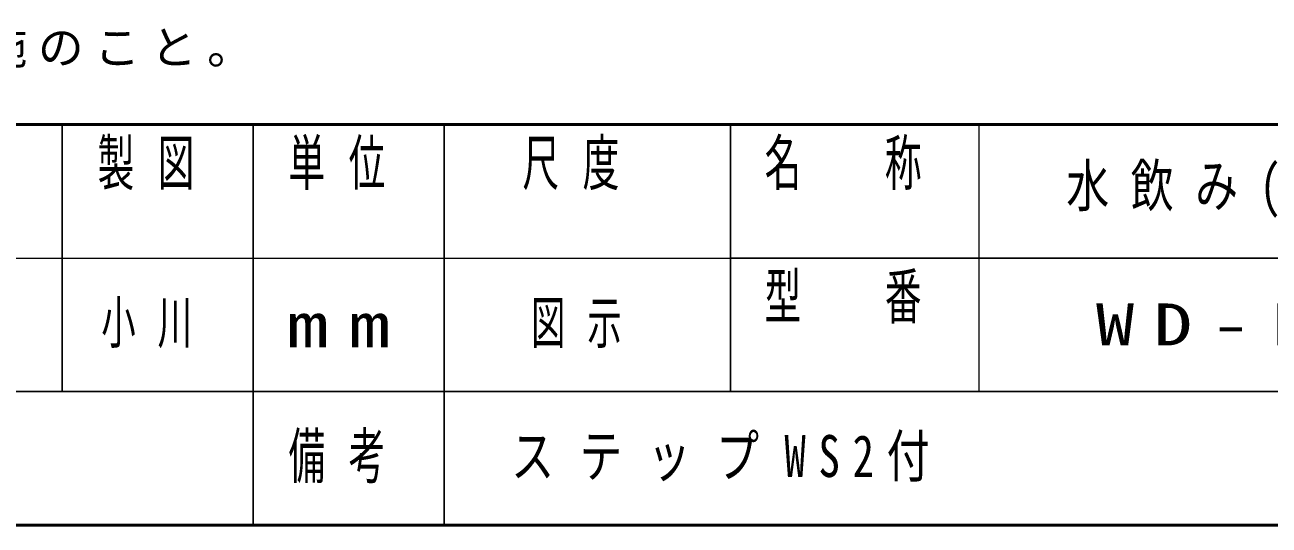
# Model space of a CAD drawing. Units: millimetres on the paper, scale 1:20. Extents: x -365 to 0, y -47 to 257.
# Drawn here: x -219.5 to -154.3, y 0 to 26.2 of the extents above; entities that cross this region are included whole.
import ezdxf

# ---------------------------------------------------------------- set-up
doc = ezdxf.new("R2010")
doc.units = ezdxf.units.MM
doc.layers.add('99', color=7, linetype='Continuous')
doc.layers.add('CLASS1', color=7, linetype='Continuous')
doc.layers.add('NAKAMURA図枠', color=7, linetype='Continuous', lineweight=13)
doc.styles.add('ＭＳ ゴシック', font='')
doc.styles.get('ＭＳ ゴシック').set_extended_font_data('MS Gothic')

msp = doc.modelspace()

# ---------------------------------------------------------------- linework, layer by layer
at = {"layer": 'NAKAMURA図枠', "lineweight": 50}
for p, q in [((-365, 21), (0, 21)), ((-365, 0), (0, 0))]:
    msp.add_line(p, q, dxfattribs=at)
at = {"layer": 'NAKAMURA図枠', "lineweight": 25}
for p, q in [((-217.5, 21), (-217.5, 7)), ((-207.5, 21), (-207.5, 0)), ((-197.5, 21), (-197.5, 7)), ((-182.5, 21), (-182.5, 7)), ((-182.5, 14), (-70, 14)), ((-237.5, 7), (0, 7)), ((-197.5, 7), (-197.5, 0))]:
    msp.add_line(p, q, dxfattribs=at)
at = {"layer": 'NAKAMURA図枠'}
for p, q in [((-169.5, 21), (-169.5, 7)), ((-237.5, 14), (-182.5, 14))]:
    msp.add_line(p, q, dxfattribs=at)

# ---------------------------------------------------------------- texts
at = {"layer": '99', "char_height": 2.199, "attachment_point": 5, "style": 'ＭＳ ゴシック'}
for s, insert in [('\\T1.5;\\W0.75;水飲み(擬石タイプ)', (-149.75, 17.5)), ('\\T1.64;\\W0.6;小川', (-212.5, 10.5)), ('\\T1.64;\\W0.6;図示', (-190, 10.5)), ('\\T1.5;\\W1.35;WD-FG+WS2', (-149.75, 10.5)), ('\\T1.59;\\W0.75;ステップWS2付', (-182.375, 3.5))]:
    msp.add_mtext(s, dxfattribs=dict(at, insert=insert))
at = {"layer": 'CLASS1', "insert": (-360.507, 23.934), "char_height": 1.76, "attachment_point": 7, "style": 'ＭＳ ゴシック'}
msp.add_mtext('\\T1.23;※水栓器具は、凍結により破損することがあるので、利用地域に適した管理方法（水抜栓の設置等）を実施のこと。', dxfattribs=at)
at = {"layer": 'NAKAMURA図枠', "char_height": 2.346, "style": 'ＭＳ ゴシック'}
for s, insert, attachment_point in [('\\T1.64;\\W0.6;製図', (-212.5, 20.167), 2), ('\\T1.64;\\W0.6;単位', (-202.5, 20.167), 2), ('\\T1.64;\\W0.6;尺度', (-190.25, 20.167), 2), ('\\T1.64;\\W0.6;名\u3000称', (-176, 20.167), 2), ('\\T1.64;\\W0.6;型\u3000番', (-176, 13.167), 2), ('\\T1.5;\\W1.35;mm', (-202.5, 10.5), 5), ('\\T1.64;\\W0.6;備考', (-202.5, 3.5), 5)]:
    msp.add_mtext(s, dxfattribs=dict(at, insert=insert, attachment_point=attachment_point))

doc.saveas('drawing.dxf')
